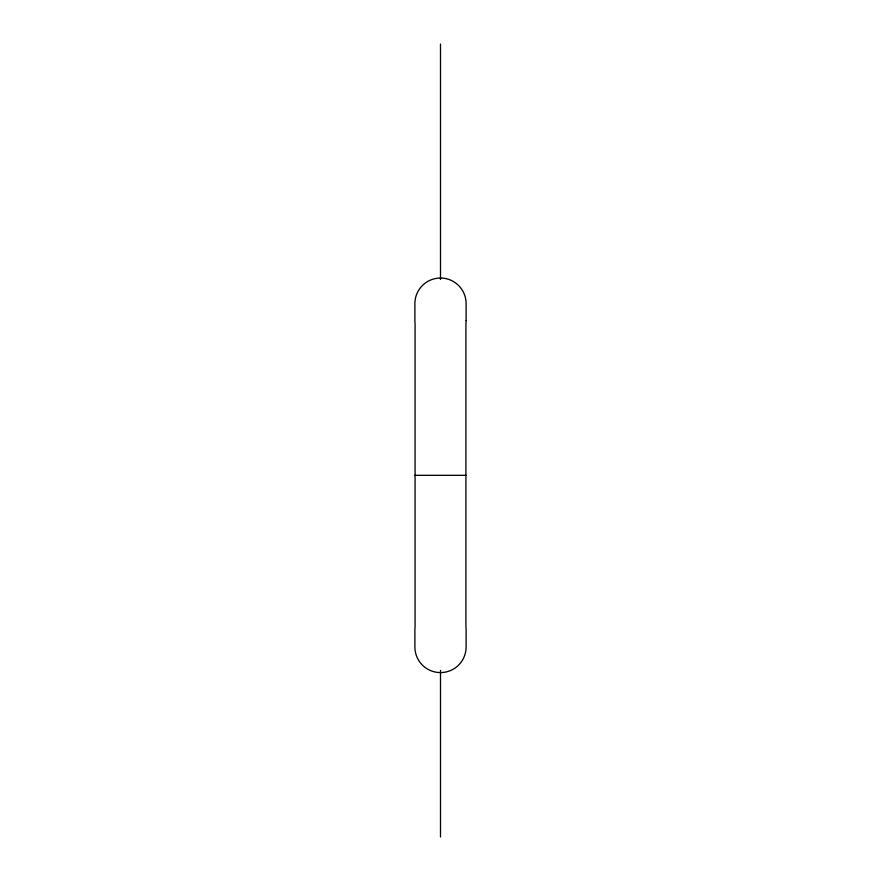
<?xml version="1.0" encoding="UTF-8"?>
<svg xmlns="http://www.w3.org/2000/svg" width="881" height="881" viewBox="0 0 881 881"><rect width="100%" height="100%" fill="white"/><g stroke="black" fill="none" stroke-linecap="round" stroke-linejoin="round"><path stroke-width="1.32" d="M414.885 475.311L466.115 475.311M440.5 44.05L440.5 279.442M440.5 670.386L440.5 836.95M466.115 320.651L466.115 303.648A25.615 25.615 0 0 0 440.5 278.033A25.615 25.615 0 0 0 414.885 303.648L414.885 320.651A25.615 25.615 0 0 0 415.083 323.812L415.083 626.809A25.615 25.615 0 0 0 414.885 629.981L414.885 646.973A25.615 25.615 0 0 0 440.5 672.588A25.615 25.615 0 0 0 466.115 646.973L466.115 629.981A25.615 25.615 0 0 0 465.917 626.809L465.917 323.812A25.615 25.615 0 0 0 466.115 320.651"/></g></svg>
